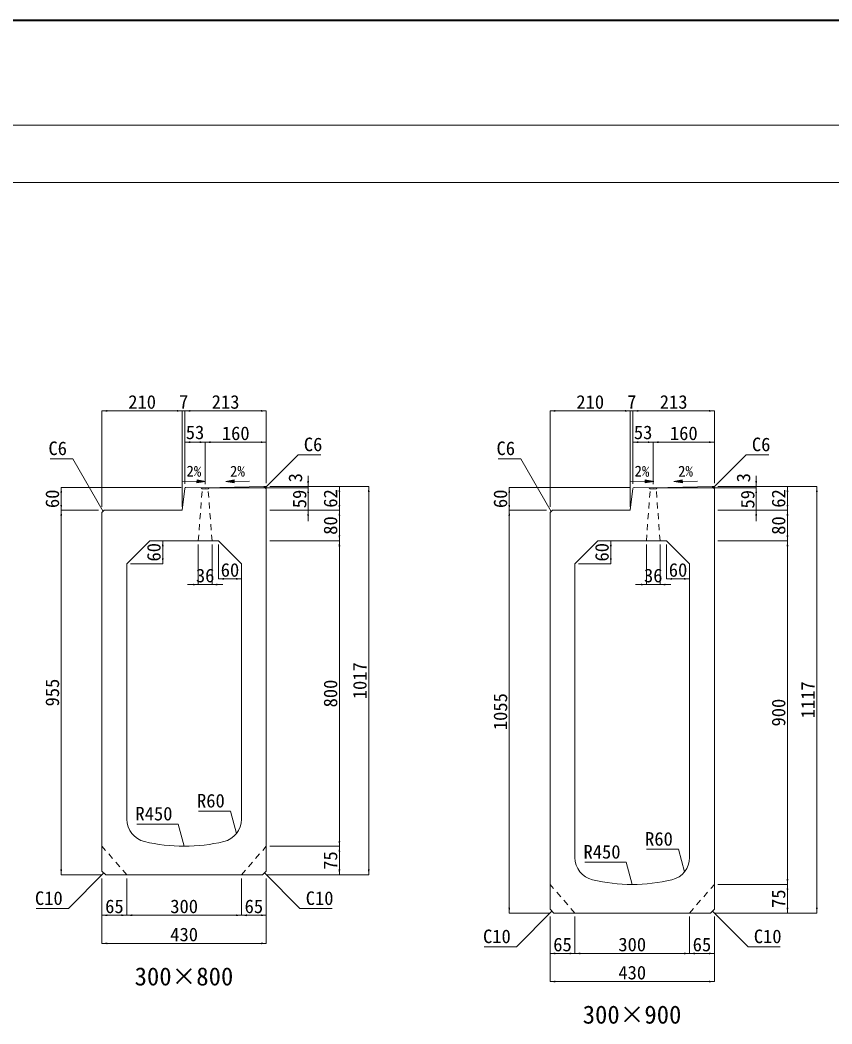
# Model space of a CAD drawing. Units: millimetres at full size; some dimension numbers follow another scale. Extents: x -3301 to 90699, y 107523 to 139162.
# Drawn here: x 5115 to 7240, y 132795 to 135424 of the extents above; entities that cross this region are included whole.
import ezdxf
from ezdxf.enums import TextEntityAlignment as Align

# ---------------------------------------------------------------- set-up
doc = ezdxf.new("R2010")
doc.units = ezdxf.units.MM
doc.header["$LTSCALE"] = 21
doc.linetypes.add('USER1', pattern=[1.35, 0.75, -0.6])
for name, color, linetype, lineweight in [('0_2', 7, 'USER1', 9), ('図枠', 7, 'Continuous', 5), ('寸法線', 7, 'Continuous', 9), ('引出線', 4, 'Continuous', 9), ('本体', 2, 'Continuous', 9), ('補助線', 8, 'Continuous', 13)]:
    doc.layers.add(name, color=color, linetype=linetype, lineweight=lineweight)
doc.styles.add('ＭＳ ゴシック', font='')
doc.styles.get('ＭＳ ゴシック').set_extended_font_data('MS Gothic')

# ---------------------------------------------------------------- blocks, each defined once
blk = doc.blocks.new('filled_arrow')
at = {"color": 0, "linetype": 'Continuous', "lineweight": -2}
blk.add_solid([(7.5, 1.25), (0, 0), (7.5, -1.25)], dxfattribs=at)

msp = doc.modelspace()

# ---------------------------------------------------------------- hatches: boundary and pattern name
at = {"layer": '引出線'}
for points in [[(5578.25, 134219.55), (5578.1, 134212.05), (5600.67, 134215.35)], [(5675.61, 134219.55), (5675.76, 134212.05), (5653.19, 134215.35)], [(6751.06, 134219.55), (6750.91, 134212.05), (6773.48, 134215.35)], [(6848.42, 134219.55), (6848.57, 134212.05), (6825.99, 134215.35)]]:
    msp.add_hatch(color=256, dxfattribs=at).paths.add_polyline_path(points)

# ---------------------------------------------------------------- linework, layer by layer
at = {"layer": '0_2'}
for p, q in [((5581.47, 134060.04), (5591.79, 134196.14)), ((5588.97, 134199.19), (5591.79, 134196.14)), ((5591.79, 134196.14), (5607.15, 134196.14)), ((5609.97, 134199.19), (5607.15, 134196.14)), ((5617.47, 134060.04), (5607.15, 134196.14)), ((6754.28, 134060.04), (6764.6, 134196.13)), ((6761.78, 134199.19), (6764.6, 134196.13)), ((6764.6, 134196.13), (6779.96, 134196.13)), ((6782.78, 134199.19), (6779.96, 134196.13)), ((6790.28, 134060.04), (6779.96, 134196.13))]:
    msp.add_line(p, q, dxfattribs=at)
at = {"layer": '図枠', "lineweight": 40}
msp.add_line((-1175.79, 135424.01), (8574.21, 135424.01), dxfattribs=at)
at = {"layer": '図枠', "lineweight": 13}
for p, q in [((-800.79, 135149.01), (8199.21, 135149.01)), ((-800.79, 134999.01), (8199.21, 134999.01))]:
    msp.add_line(p, q, dxfattribs=at)
at = {"layer": '寸法線'}
for p, q in [((5329.47, 134400.38), (5539.47, 134400.38)), ((5329.47, 134149.42), (5329.47, 134400.38)), ((5511.35, 134400.38), (5574.6, 134400.38)), ((5539.47, 134149.42), (5539.47, 134400.38)), ((5539.47, 134149.42), (5539.47, 134400.38)), ((5546.47, 134209.42), (5546.47, 134400.38)), ((5546.47, 134400.38), (5759.47, 134400.38)), ((5546.47, 134209.42), (5546.47, 134400.38)), ((5759.47, 134211.42), (5759.47, 134400.38)), ((6502.28, 134400.37), (6712.28, 134400.37)), ((6502.28, 134149.41), (6502.28, 134400.37)), ((6684.16, 134400.37), (6747.41, 134400.37)), ((6712.28, 134149.41), (6712.28, 134400.37)), ((6712.28, 134149.41), (6712.28, 134400.37)), ((6719.28, 134209.41), (6719.28, 134400.37)), ((6719.28, 134400.37), (6932.28, 134400.37)), ((6719.28, 134209.41), (6719.28, 134400.37)), ((6932.28, 134211.41), (6932.28, 134400.37)), ((5546.47, 134318.35), (5599.47, 134318.35)), ((5546.47, 134209.42), (5546.47, 134318.35)), ((5599.47, 134208.36), (5599.47, 134318.35)), ((5599.47, 134318.35), (5759.47, 134318.35)), ((5599.47, 134208.36), (5599.47, 134318.35)), ((5759.47, 134211.56), (5759.47, 134318.35)), ((6719.28, 134318.35), (6772.28, 134318.35)), ((6719.28, 134209.41), (6719.28, 134318.35)), ((6772.28, 134208.35), (6772.28, 134318.35)), ((6772.28, 134318.35), (6932.28, 134318.35)), ((6772.28, 134208.35), (6772.28, 134318.35)), ((6932.28, 134211.55), (6932.28, 134318.35)), ((5868.97, 134230.31), (5868.97, 134170.86)), ((7041.78, 134230.3), (7041.78, 134170.85)), ((5868.97, 134213.05), (5868.97, 134111.92)), ((7041.78, 134213.04), (7041.78, 134111.91)), ((5222.72, 134200.04), (5222.72, 134140.04)), ((5537.1, 134200.04), (5222.72, 134200.04)), ((5608.85, 134198.98), (5868.97, 134198.98)), ((5608.85, 134198.98), (5868.97, 134198.98)), ((5768.85, 134202.18), (5868.97, 134202.18)), ((5768.85, 134202.04), (5950.82, 134202.04)), ((5768.85, 134202.04), (6027.69, 134202.04)), ((5950.82, 134202.04), (5950.82, 134140.04)), ((6027.69, 134202.04), (6027.69, 133185.04)), ((6395.53, 134200.04), (6395.53, 134140.04)), ((6709.91, 134200.04), (6395.53, 134200.04)), ((6781.65, 134198.98), (7041.78, 134198.98)), ((6781.65, 134198.98), (7041.78, 134198.98)), ((6941.65, 134202.04), (7200.5, 134202.04)), ((6941.66, 134202.18), (7041.78, 134202.18)), ((6941.66, 134202.04), (7123.63, 134202.04)), ((7123.63, 134202.04), (7123.63, 134140.04)), ((7200.5, 134202.04), (7200.5, 133085.04)), ((5222.72, 134140.04), (5222.72, 133185.04)), ((5320.1, 134140.04), (5222.72, 134140.04)), ((5320.1, 134140.04), (5222.72, 134140.04)), ((5768.85, 134140.04), (5950.82, 134140.04)), ((5768.85, 134140.04), (5950.82, 134140.04)), ((5768.85, 134140.04), (5868.97, 134140.04)), ((5950.82, 134140.04), (5950.82, 134060.04)), ((6395.53, 134140.04), (6395.53, 133085.04)), ((6492.91, 134140.04), (6395.53, 134140.04)), ((6492.91, 134140.04), (6395.53, 134140.04)), ((6941.65, 134140.04), (7123.63, 134140.04)), ((6941.65, 134140.04), (7123.63, 134140.04)), ((6941.65, 134140.04), (7041.78, 134140.04)), ((7123.63, 134140.04), (7123.63, 134060.04)), ((5463.85, 134060.04), (5488.52, 134060.04)), ((5488.52, 134060.04), (5488.52, 134000.04)), ((5581.47, 134050.67), (5581.47, 133945.42)), ((5617.47, 134050.67), (5617.47, 133945.42)), ((5634.47, 134050.67), (5634.47, 133960.36)), ((5768.85, 134060.04), (5950.82, 134060.04)), ((5768.85, 134060.04), (5950.82, 134060.04)), ((5950.82, 134060.04), (5950.82, 133260.04)), ((6636.66, 134060.04), (6661.33, 134060.04)), ((6661.33, 134060.04), (6661.33, 134000.04)), ((6754.28, 134050.66), (6754.28, 133945.41)), ((6790.28, 134050.67), (6790.28, 133945.41)), ((6807.28, 134050.66), (6807.28, 133960.35)), ((6941.66, 134060.04), (7123.63, 134060.04)), ((6941.66, 134060.04), (7123.63, 134060.04)), ((7123.63, 134060.04), (7123.63, 133160.04)), ((5403.85, 134000.04), (5488.52, 134000.04)), ((6576.66, 134000.04), (6661.33, 134000.04)), ((5694.47, 133990.67), (5694.47, 133960.36)), ((6867.28, 133990.66), (6867.28, 133960.35)), ((5553.34, 133945.42), (5645.59, 133945.42)), ((5634.47, 133960.36), (5694.47, 133960.36)), ((6726.15, 133945.41), (6818.4, 133945.41)), ((6807.28, 133960.35), (6867.28, 133960.35)), ((5768.85, 133260.04), (5950.82, 133260.04)), ((5768.85, 133260.04), (5950.82, 133260.04)), ((5950.82, 133260.04), (5950.82, 133185.04)), ((5330.1, 133185.04), (5222.72, 133185.04)), ((5758.85, 133185.04), (6027.69, 133185.04)), ((5758.85, 133185.04), (5950.82, 133185.04)), ((5329.47, 133175.67), (5329.47, 133079.22)), ((5329.47, 133175.67), (5329.47, 133005.61)), ((5394.47, 133175.67), (5394.47, 133079.22)), ((5394.47, 133175.67), (5394.47, 133079.22)), ((5694.47, 133175.67), (5694.47, 133079.22)), ((5694.47, 133175.67), (5694.47, 133079.22)), ((5759.47, 133175.67), (5759.47, 133079.22)), ((5759.47, 133175.67), (5759.47, 133005.61)), ((6941.66, 133160.04), (7123.63, 133160.04)), ((6941.66, 133160.04), (7123.63, 133160.04)), ((7123.63, 133160.04), (7123.63, 133085.04)), ((5329.47, 133079.22), (5394.47, 133079.22)), ((5394.47, 133079.22), (5694.47, 133079.22)), ((5694.47, 133079.22), (5759.47, 133079.22)), ((6502.91, 133085.04), (6395.53, 133085.04)), ((6502.28, 133075.66), (6502.28, 132979.21)), ((6502.28, 133075.66), (6502.28, 132905.61)), ((6567.28, 133075.66), (6567.28, 132979.21)), ((6567.28, 133075.66), (6567.28, 132979.21)), ((6867.28, 133075.66), (6867.28, 132979.21)), ((6867.28, 133075.66), (6867.28, 132979.21)), ((6931.66, 133085.04), (7200.5, 133085.04)), ((6931.66, 133085.04), (7123.63, 133085.04)), ((6932.28, 133075.66), (6932.28, 132979.21)), ((6932.28, 133075.66), (6932.28, 132905.61)), ((5329.47, 133005.61), (5759.47, 133005.61)), ((6502.28, 132979.21), (6567.28, 132979.21)), ((6567.28, 132979.21), (6867.28, 132979.21)), ((6867.28, 132979.21), (6932.28, 132979.21)), ((6502.28, 132905.61), (6932.28, 132905.61))]:
    msp.add_line(p, q, dxfattribs=at)
at = {"layer": '引出線'}
for p, q in [((5538.57, 134216.59), (5600.67, 134215.35)), ((5715.29, 134216.59), (5653.19, 134215.35)), ((6711.37, 134216.59), (6773.48, 134215.35)), ((6888.1, 134216.59), (6825.99, 134215.35))]:
    msp.add_line(p, q, dxfattribs=at)
for points in [[(5756.47, 134199.12), (5842.72, 134285.37), (5901.88, 134285.37)], [(6929.28, 134199.12), (7015.53, 134285.36), (7074.69, 134285.36)], [(5332.47, 134137.1), (5252.78, 134275.14), (5193.62, 134275.14)], [(6505.28, 134137.16), (6425.59, 134275.2), (6366.42, 134275.2)], [(6505.28, 134137.1), (6425.59, 134275.13), (6366.42, 134275.13)], [(5681.54, 133293.36), (5665.8, 133352.1), (5581.89, 133352.1)], [(5544.47, 133260.04), (5528.88, 133318.25), (5420.6, 133318.25)], [(6854.35, 133193.36), (6838.61, 133252.1), (6754.7, 133252.1)], [(6717.28, 133160.04), (6701.68, 133218.25), (6593.41, 133218.25)], [(5334.47, 133190.04), (5241.63, 133096.81), (5157.34, 133096.81)], [(5754.47, 133190.04), (5847.7, 133096.81), (5931.99, 133096.81)], [(6507.28, 133090.04), (6414.44, 132996.81), (6330.15, 132996.81)], [(6927.28, 133090.04), (7020.51, 132996.81), (7104.8, 132996.81)]]:
    msp.add_lwpolyline(points, dxfattribs=at)
at = {"layer": '引出線', "lineweight": 13}
for points in [[(5578.25, 134219.55), (5578.1, 134212.05), (5600.67, 134215.35)], [(5675.61, 134219.55), (5675.76, 134212.05), (5653.19, 134215.35)], [(6751.06, 134219.55), (6750.91, 134212.05), (6773.48, 134215.35)], [(6848.42, 134219.55), (6848.57, 134212.05), (6825.99, 134215.35)]]:
    msp.add_lwpolyline(points, close=True, dxfattribs=at)
at = {"layer": '本体', "lineweight": 20}
for p, q in [((5546.16, 134197.34), (5539.47, 134140.04)), ((5549.2, 134199.99), (5599.47, 134198.98)), ((5599.47, 134198.98), (5753.47, 134201.93)), ((6718.97, 134197.33), (6712.28, 134140.04)), ((6722.01, 134199.98), (6772.28, 134198.98)), ((6772.28, 134198.98), (6926.28, 134201.92))]:
    msp.add_line(p, q, dxfattribs=at)
at = {"layer": '本体', "lineweight": 13}
for p, q in [((5753.47, 134201.93), (5759.47, 134196.04)), ((5759.47, 133195.04), (5759.47, 134196.04)), ((6926.28, 134201.92), (6932.28, 134196.04)), ((6932.28, 133095.04), (6932.28, 134196.04)), ((5329.47, 134134.04), (5335.47, 134140.04)), ((5329.47, 134134.04), (5329.47, 133195.04)), ((5335.47, 134140.04), (5539.47, 134140.04)), ((6502.28, 134134.04), (6508.28, 134140.04)), ((6502.28, 134134.04), (6502.28, 133095.04)), ((6508.28, 134140.04), (6712.28, 134140.04)), ((5394.47, 134000.04), (5454.47, 134060.04)), ((5454.47, 134060.04), (5634.47, 134060.04)), ((5634.47, 134060.04), (5694.47, 134000.04)), ((6567.28, 134000.04), (6627.28, 134060.04)), ((6627.28, 134060.04), (6807.28, 134060.04)), ((6807.28, 134060.04), (6867.28, 134000.04)), ((5394.47, 134000.04), (5394.47, 133330.57)), ((5694.47, 133330.57), (5694.47, 134000.04)), ((6567.28, 134000.04), (6567.28, 133230.57)), ((6867.28, 133230.57), (6867.28, 134000.04)), ((5339.47, 133185.04), (5329.47, 133195.04)), ((5339.47, 133185.04), (5749.47, 133185.04)), ((5749.47, 133185.04), (5759.47, 133195.04)), ((6512.28, 133085.04), (6502.28, 133095.04)), ((6512.28, 133085.04), (6922.28, 133085.04)), ((6922.28, 133085.04), (6932.28, 133095.04))]:
    msp.add_line(p, q, dxfattribs=at)
at = {"layer": '本体', "color": 7, "linetype": 'USER1'}
for p, q in [((5394.47, 133185.04), (5329.47, 133260.04)), ((5694.47, 133185.04), (5759.47, 133260.04)), ((6567.28, 133085.04), (6502.28, 133160.04)), ((6867.28, 133085.04), (6932.28, 133160.04))]:
    msp.add_line(p, q, dxfattribs=at)
at = {"layer": '本体', "lineweight": 20}
for centre in [(5549.14, 134196.99), (6721.95, 134196.98)]:
    msp.add_arc(centre, 3, 88.85424, 173.34557, dxfattribs=at)
at = {"layer": '本体', "lineweight": 13}
for centre, radius, start, end in [((5454.47, 133330.57), 60, 180, 256.65764), ((5634.47, 133330.57), 60, 283.34236, 0), ((5544.47, 133710.04), 450, 256.65764, 283.34236), ((6627.28, 133230.57), 60, 180, 256.65764), ((6807.28, 133230.57), 60, 283.34236, 0), ((6717.28, 133610.04), 450, 256.65764, 283.34236)]:
    msp.add_arc(centre, radius, start, end, dxfattribs=at)
at = {"layer": '補助線', "lineweight": 20}
for p, q in [((5753.47, 134201.93), (5759.47, 134202.04)), ((6926.28, 134201.92), (6932.28, 134202.04))]:
    msp.add_line(p, q, dxfattribs=at)
at = {"layer": '補助線'}
for p, q in [((5759.47, 134196.04), (5759.47, 134202.04)), ((6932.28, 134196.04), (6932.28, 134202.04))]:
    msp.add_line(p, q, dxfattribs=at)

# ---------------------------------------------------------------- block references
at = {"layer": '寸法線', "xscale": 1.88, "yscale": 1.88}
for p in [(5329.47, 134400.38), (5546.47, 134400.38), (5546.47, 134400.38), (6502.28, 134400.37), (6719.28, 134400.37), (6719.28, 134400.37), (5546.47, 134318.35), (5599.47, 134318.35), (6719.28, 134318.35), (6772.28, 134318.35), (5617.47, 133945.42), (5634.47, 133960.36), (6790.28, 133945.41), (6807.28, 133960.35), (5329.47, 133079.22), (5394.47, 133079.22), (5694.47, 133079.22), (5329.47, 133005.61), (6502.28, 132979.21), (6567.28, 132979.21), (6867.28, 132979.21), (6502.28, 132905.61)]:
    msp.add_blockref('filled_arrow', p, dxfattribs=at)
for p, rotation in [((5539.47, 134400.38), 180), ((5539.47, 134400.38), 180), ((5759.47, 134400.38), 180), ((6712.28, 134400.37), 180), ((6712.28, 134400.37), 180), ((6932.28, 134400.37), 180), ((5599.47, 134318.35), 180), ((5759.47, 134318.35), 180), ((6772.28, 134318.35), 180), ((6932.28, 134318.35), 180), ((5868.97, 134202.18), 90), ((7041.78, 134202.18), 90), ((5222.72, 134200.04), 270), ((5868.97, 134198.98), 270), ((5950.82, 134202.04), 270), ((6027.69, 134202.04), 270), ((6395.53, 134200.04), 270), ((7041.78, 134198.98), 270), ((7123.63, 134202.04), 270), ((7200.5, 134202.04), 270), ((5222.72, 134140.04), 90), ((5950.82, 134140.04), 90), ((6395.53, 134140.04), 90), ((7123.63, 134140.04), 90), ((5222.72, 134140.04), 270), ((5868.97, 134140.04), 270), ((5950.82, 134140.04), 270), ((6395.53, 134140.04), 270), ((7041.78, 134140.04), 270), ((7123.63, 134140.04), 270), ((5950.82, 134060.04), 90), ((7123.63, 134060.04), 90), ((5488.52, 134060.04), 270), ((5950.82, 134060.04), 270), ((6661.33, 134060.04), 270), ((7123.63, 134060.04), 270), ((5488.52, 134000.04), 90), ((6661.33, 134000.04), 90), ((5581.47, 133945.42), 180), ((5694.47, 133960.36), 180), ((6754.28, 133945.41), 180), ((6867.28, 133960.35), 180), ((5950.82, 133260.04), 90), ((5950.82, 133260.04), 270), ((5222.72, 133185.04), 90), ((5950.82, 133185.04), 90), ((6027.69, 133185.04), 90), ((7123.63, 133160.04), 90), ((7123.63, 133160.04), 270), ((5394.47, 133079.22), 180), ((5694.47, 133079.22), 180), ((5759.47, 133079.22), 180), ((6395.53, 133085.04), 90), ((7123.63, 133085.04), 90), ((7200.5, 133085.04), 90), ((5759.47, 133005.61), 180), ((6567.28, 132979.21), 180), ((6867.28, 132979.21), 180), ((6932.28, 132979.21), 180), ((6932.28, 132905.61), 180)]:
    msp.add_blockref('filled_arrow', p, dxfattribs=dict(at, rotation=rotation))
at = {"layer": '引出線', "xscale": 0.12, "yscale": 0.12}
for p, rotation in [((5756.47, 134199.12), 45), ((6929.28, 134199.12), 45), ((5332.47, 134137.1), 120), ((6505.28, 134137.16), 120), ((6505.28, 134137.1), 120), ((5681.54, 133293.36), 105), ((5544.47, 133260.04), 105), ((5334.47, 133190.04), 225.1), ((5754.47, 133190.04), 315), ((6854.35, 133193.36), 105), ((6717.28, 133160.04), 105), ((6507.28, 133090.04), 225.1), ((6927.28, 133090.04), 315)]:
    msp.add_blockref('filled_arrow', p, dxfattribs=dict(at, rotation=rotation))

# ---------------------------------------------------------------- texts
at = {"layer": '0_2', "style": 'ＭＳ ゴシック'}
for s, p in [('300×800', (5543.99, 132919.14)), ('300×900', (6716.8, 132819.14))]:
    msp.add_text(s, height=47.47, dxfattribs=at).set_placement(p, align=Align.MIDDLE_CENTER)
at = {"layer": '寸法線', "style": 'ＭＳ ゴシック'}
for s, p in [('210', (5434.47, 134423.81)), ('7', (5543.33, 134424.12)), ('213', (5652.97, 134423.81)), ('210', (6607.28, 134423.81)), ('7', (6716.14, 134424.11)), ('213', (6825.78, 134423.81)), ('53', (5572.97, 134344.13)), ('53', (6745.78, 134344.13)), ('160', (5679.47, 134341.79)), ('160', (6852.28, 134341.78)), ('60', (5664.47, 133983.8)), ('60', (6837.28, 133983.79)), ('36', (5599.47, 133969.12)), ('36', (6772.28, 133969.12)), ('65', (5361.97, 133102.65)), ('300', (5544.47, 133102.65)), ('65', (5726.97, 133102.65)), ('430', (5544.47, 133029.05)), ('65', (6534.78, 133002.65)), ('300', (6717.28, 133002.65)), ('65', (6899.78, 133002.65)), ('430', (6717.28, 132929.04))]:
    msp.add_text(s, height=35.6, dxfattribs=at).set_placement(p, align=Align.MIDDLE_CENTER)
for s, p in [('3', (5835.53, 134225.23)), ('3', (7008.34, 134225.23)), ('60', (5199.29, 134170.04)), ('59', (5846.47, 134169.65)), ('62', (5927.39, 134171.04)), ('60', (6372.1, 134170.04)), ('59', (7019.28, 134168.84)), ('62', (7100.19, 134171.04)), ('80', (5927.39, 134100.04)), ('80', (7100.19, 134100.04)), ('60', (5465.08, 134030.04)), ('60', (6637.89, 134030.04)), ('1017', (6004.26, 133693.54)), ('955', (5199.29, 133662.54)), ('800', (5927.39, 133660.04)), ('1117', (7177.06, 133643.54)), ('1055', (6372.1, 133612.54)), ('900', (7100.19, 133610.04)), ('75', (5927.39, 133222.54)), ('75', (7100.19, 133122.54))]:
    msp.add_text(s, height=35.6, rotation=90, dxfattribs=at).set_placement(p, align=Align.MIDDLE_CENTER)
at = {"layer": '引出線', "style": 'ＭＳ ゴシック'}
for s, p in [('C6', (5237.78, 134320.14)), ('C6', (6410.59, 134320.2)), ('C6', (6410.59, 134320.13)), ('R60', (5650.8, 133397.1)), ('R450', (5513.88, 133363.25)), ('R60', (6823.61, 133297.1)), ('R450', (6686.68, 133263.25)), ('C10', (5226.63, 133141.81)), ('C10', (6399.44, 133041.81))]:
    msp.add_text(s, height=35.6, dxfattribs=at).set_placement(p, align=Align.TOP_RIGHT)
for s, p in [('C6', (5857.72, 134330.37)), ('C6', (7030.53, 134330.36)), ('C10', (5862.7, 133141.81)), ('C10', (7035.51, 133041.81))]:
    msp.add_text(s, height=35.6, dxfattribs=at).set_placement(p, align=Align.TOP_LEFT)
for rotation, p in [(359, (5569.89, 134242.47)), (1, (5683.97, 134242.47)), (359, (6742.7, 134242.47)), (1, (6856.77, 134242.47))]:
    msp.add_text('2%', height=28.48, rotation=rotation, dxfattribs=at).set_placement(p, align=Align.MIDDLE_CENTER)

doc.saveas('drawing.dxf')
